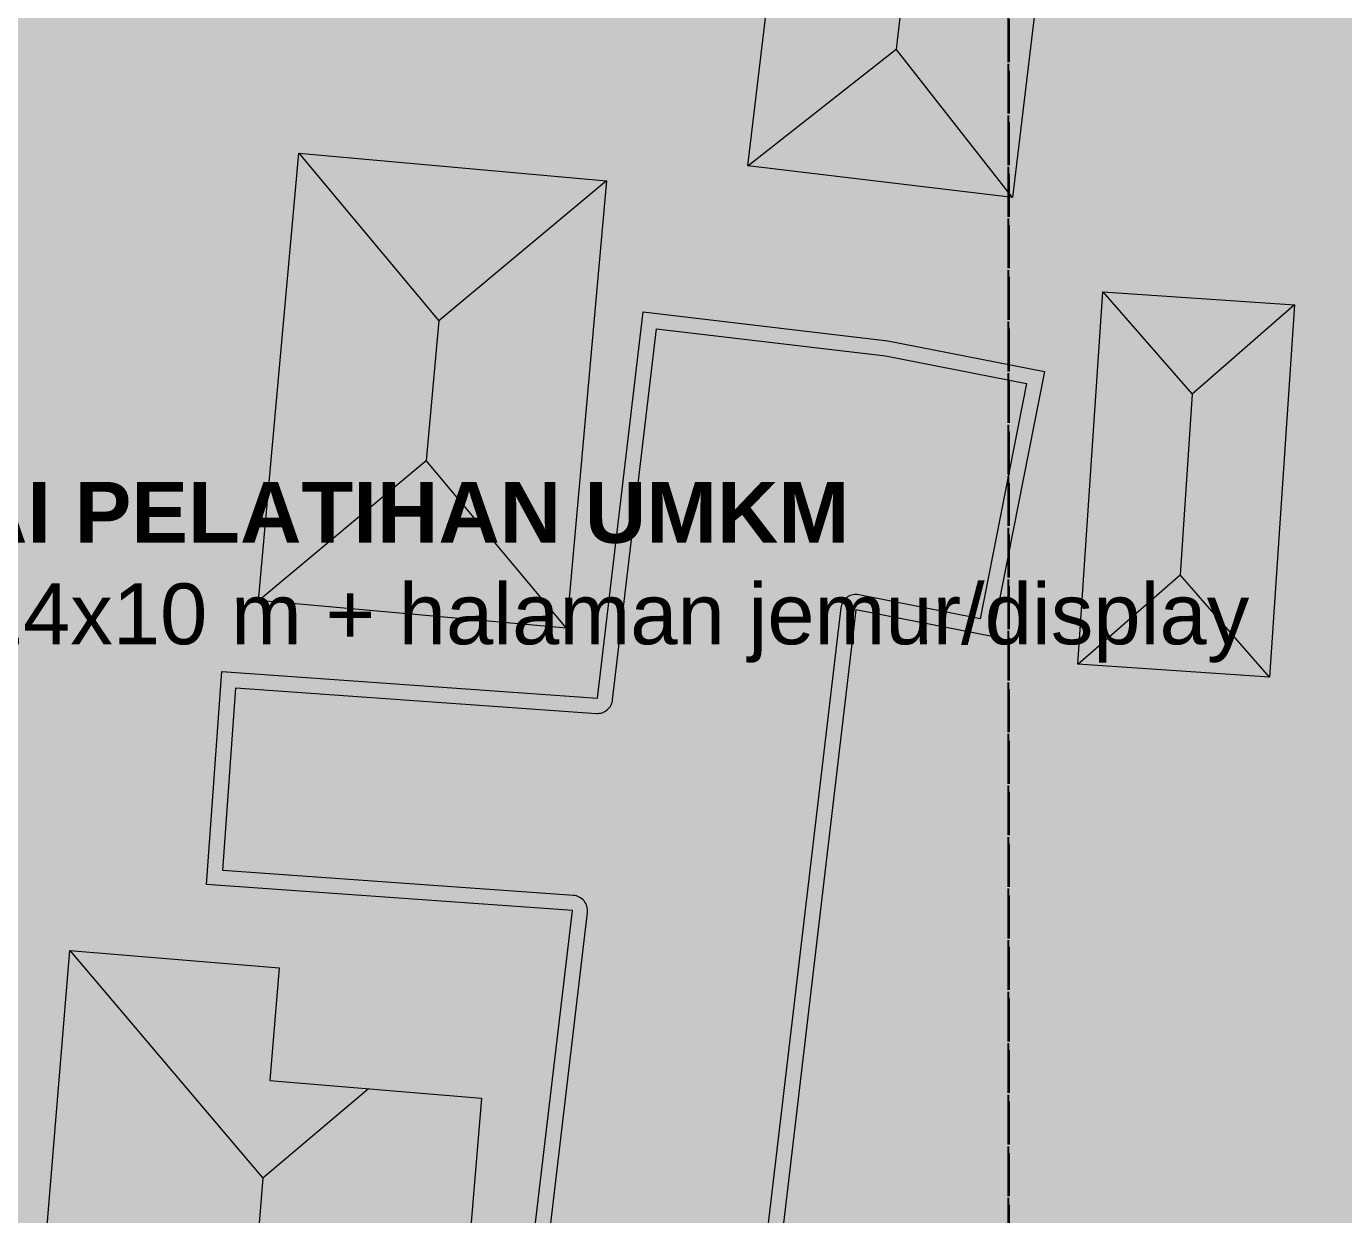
# Model space of a CAD drawing. Header units: metres. Extents: x 305909 to 307171, y 9156037 to 9156671.
# Drawn here: x 306410.95 to 306449.91, y 9156467.01 to 9156502.14 of the extents above; entities that cross this region are included whole.
import ezdxf

# ---------------------------------------------------------------- set-up
doc = ezdxf.new("R2010")
doc.units = ezdxf.units.M
doc.linetypes.add('DASHED', pattern=[1.524, 1.27, -0.254])
doc.linetypes.add('DASHED2', pattern=[0.762, 0.635, -0.127])
for name, color, linetype, lineweight, true_color in [('B-BANGUNAN_PERMUKIMAN', 7, 'Continuous', 13, 0xf0cd8c), ('B-BAYANGAN', 7, 'Continuous', 0, 0x76786c), ('T-BANGUNAN_KLASTER_INTI', 7, 'Continuous', 13, 0xe88c3c), ('T-BANGUNAN_KLASTER_PERLUASAN', 7, 'Continuous', 13, 0xf3b978), ('T-KLASTER_TEMPE_INTI', 7, 'DASHED', 35, 0xd26e14), ('T-KLASTER_UMKM_PERLUASAN', 7, 'DASHED2', 25, 0xe6a046), ('T-LABEL_ELEMEN', 7, 'Continuous', 0, 0x141414), ('Z-R-UP', 7, 'Continuous', 0, 0xffecc8), ('Z-R-UT', 7, 'Continuous', 0, 0xffd699)]:
    doc.layers.add(name, color=color, linetype=linetype, lineweight=lineweight, true_color=true_color)
doc.styles.add('ARIALB', font='arialbd.ttf')

msp = doc.modelspace()

# ---------------------------------------------------------------- hatches: boundary and pattern name
at = {"layer": 'B-BANGUNAN_PERMUKIMAN', "true_color": 0xe7875c}
h = msp.add_hatch(color=23, dxfattribs=at)
h.dxf.hatch_style = 1
h.paths.add_polyline_path([(306437.848, 9156511.308), (306436.67, 9156501.467), (306432.284, 9156498.02), (306434.401, 9156515.694), (306437.848, 9156511.308)])
at = {"layer": 'B-BANGUNAN_PERMUKIMAN', "true_color": 0xb46847}
h = msp.add_hatch(color=25, dxfattribs=at)
h.dxf.hatch_style = 1
h.paths.add_polyline_path([(306440.117, 9156497.082), (306440.117, 9156497.082), (306436.67, 9156501.467), (306437.848, 9156511.308), (306442.234, 9156514.756), (306440.117, 9156497.082)])
at = {"layer": 'B-BANGUNAN_PERMUKIMAN', "true_color": 0xb96c49}
h = msp.add_hatch(color=35, dxfattribs=at)
h.dxf.hatch_style = 1
h.paths.add_polyline_path([(306436.67, 9156501.467), (306440.117, 9156497.082), (306432.284, 9156498.02), (306436.67, 9156501.467)])
at = {"layer": 'B-BANGUNAN_PERMUKIMAN', "true_color": 0xe7865c}
h = msp.add_hatch(color=23, dxfattribs=at)
h.dxf.hatch_style = 1
h.paths.add_polyline_path([(306423.15, 9156493.434), (306422.778, 9156489.307), (306417.818, 9156485.165), (306419.008, 9156498.394), (306423.15, 9156493.434)])
at = {"layer": 'B-BANGUNAN_PERMUKIMAN', "true_color": 0xe3845a}
h = msp.add_hatch(color=23, dxfattribs=at)
h.dxf.hatch_style = 1
h.paths.add_polyline_path([(306423.15, 9156493.434), (306419.008, 9156498.394), (306419.008, 9156498.394), (306428.111, 9156497.575), (306423.15, 9156493.434)])
at = {"layer": 'B-BANGUNAN_PERMUKIMAN', "true_color": 0xb46947}
h = msp.add_hatch(color=35, dxfattribs=at)
h.dxf.hatch_style = 1
h.paths.add_polyline_path([(306426.92, 9156484.346), (306422.778, 9156489.307), (306423.15, 9156493.434), (306428.111, 9156497.575), (306426.92, 9156484.346)])
at = {"layer": 'B-BANGUNAN_PERMUKIMAN', "true_color": 0xe6865b}
h = msp.add_hatch(color=23, dxfattribs=at)
h.dxf.hatch_style = 1
h.paths.add_polyline_path([(306445.427, 9156491.263), (306445.068, 9156485.925), (306442.043, 9156483.282), (306442.784, 9156494.288), (306445.427, 9156491.263)])
at = {"layer": 'B-BANGUNAN_PERMUKIMAN', "true_color": 0xe3845a}
h = msp.add_hatch(color=23, dxfattribs=at)
h.dxf.hatch_style = 1
h.paths.add_polyline_path([(306445.427, 9156491.263), (306442.784, 9156494.288), (306448.452, 9156493.907), (306445.427, 9156491.263)])
at = {"layer": 'B-BANGUNAN_PERMUKIMAN', "true_color": 0xb56948}
h = msp.add_hatch(color=35, dxfattribs=at)
h.dxf.hatch_style = 1
h.paths.add_polyline_path([(306447.711, 9156482.9), (306445.068, 9156485.925), (306445.427, 9156491.263), (306448.452, 9156493.907), (306447.711, 9156482.9)])
at = {"layer": 'B-BANGUNAN_PERMUKIMAN', "true_color": 0xce7852}
h = msp.add_hatch(color=23, dxfattribs=at)
h.dxf.hatch_style = 1
h.paths.add_polyline_path([(306441.059, 9156491.932), (306439.51, 9156484.099), (306435.485, 9156484.894), (306433.092, 9156464.669), (306425.858, 9156465.525), (306427.097, 9156475.998), (306416.282, 9156476.766), (306416.73, 9156483.067), (306427.84, 9156482.278), (306429.192, 9156493.703), (306436.426, 9156492.847), (306441.059, 9156491.932)])
at = {"layer": 'B-BANGUNAN_PERMUKIMAN', "true_color": 0xb86b49}
h = msp.add_hatch(color=35, dxfattribs=at)
h.dxf.hatch_style = 1
h.paths.add_polyline_path([(306422.778, 9156489.307), (306426.92, 9156484.346), (306417.818, 9156485.165), (306417.818, 9156485.165), (306422.778, 9156489.307)])
h = msp.add_hatch(color=35, dxfattribs=at)
h.dxf.hatch_style = 1
h.paths.add_polyline_path([(306442.043, 9156483.282), (306442.043, 9156483.282), (306445.068, 9156485.925), (306447.711, 9156482.9), (306442.043, 9156483.282)])
at = {"layer": 'B-BANGUNAN_PERMUKIMAN', "true_color": 0xe6855b}
h = msp.add_hatch(color=23, dxfattribs=at)
h.dxf.hatch_style = 1
h.paths.add_polyline_path([(306417.944, 9156468.083), (306417.374, 9156461.186), (306415.395, 9156459.508), (306411, 9156459.871), (306412.236, 9156474.82), (306417.944, 9156468.083)])
at = {"layer": 'B-BANGUNAN_PERMUKIMAN', "true_color": 0xe3845a}
h = msp.add_hatch(color=23, dxfattribs=at)
h.dxf.hatch_style = 1
h.paths.add_polyline_path([(306417.944, 9156468.083), (306412.236, 9156474.82), (306412.236, 9156474.821), (306418.43, 9156474.309), (306418.154, 9156470.972), (306421.07, 9156470.731), (306417.944, 9156468.083)])
at = {"layer": 'B-BANGUNAN_PERMUKIMAN', "true_color": 0xb36847}
h = msp.add_hatch(color=25, dxfattribs=at)
h.dxf.hatch_style = 1
h.paths.add_polyline_path([(306423.084, 9156454.448), (306417.374, 9156461.186), (306417.944, 9156468.083), (306421.07, 9156470.731), (306424.406, 9156470.455), (306423.084, 9156454.448)])
at = {"layer": 'B-BAYANGAN', "true_color": 0x76786c}
h = msp.add_hatch(color=8, dxfattribs=at)
h.dxf.hatch_style = 1
h.paths.add_polyline_path([(306442.984, 9156514.006), (306440.867, 9156496.332), (306433.034, 9156497.27), (306435.151, 9156514.944), (306442.984, 9156514.006)])
h = msp.add_hatch(color=8, dxfattribs=at)
h.dxf.hatch_style = 1
h.paths.add_polyline_path([(306442.984, 9156514.006), (306440.867, 9156496.332), (306433.034, 9156497.27), (306435.151, 9156514.944), (306442.984, 9156514.006)])
h = msp.add_hatch(color=8, dxfattribs=at)
h.dxf.hatch_style = 1
h.paths.add_polyline_path([(306428.861, 9156496.825), (306427.67, 9156483.596), (306418.568, 9156484.415), (306419.759, 9156497.644), (306428.861, 9156496.825)])
h = msp.add_hatch(color=8, dxfattribs=at)
h.dxf.hatch_style = 1
h.paths.add_polyline_path([(306428.861, 9156496.825), (306427.67, 9156483.596), (306418.568, 9156484.415), (306419.759, 9156497.644), (306428.861, 9156496.825)])
h = msp.add_hatch(color=8, dxfattribs=at)
h.dxf.hatch_style = 1
h.paths.add_polyline_path([(306449.202, 9156493.157), (306448.461, 9156482.15), (306442.793, 9156482.532), (306443.534, 9156493.538), (306449.202, 9156493.157)])
h = msp.add_hatch(color=8, dxfattribs=at)
h.dxf.hatch_style = 1
h.paths.add_polyline_path([(306449.202, 9156493.157), (306448.461, 9156482.15), (306442.793, 9156482.532), (306443.534, 9156493.538), (306449.202, 9156493.157)])
h = msp.add_hatch(color=8, dxfattribs=at)
h.dxf.hatch_style = 1
h.paths.add_polyline_path([(306441.809, 9156491.182), (306440.26, 9156483.349), (306436.235, 9156484.144), (306433.842, 9156463.919), (306426.608, 9156464.775), (306427.847, 9156475.248), (306417.032, 9156476.016), (306417.48, 9156482.317), (306428.59, 9156481.528), (306429.942, 9156492.953), (306437.176, 9156492.097), (306441.809, 9156491.182)])
h = msp.add_hatch(color=8, dxfattribs=at)
h.dxf.hatch_style = 1
h.paths.add_polyline_path([(306441.809, 9156491.182), (306440.26, 9156483.349), (306436.235, 9156484.144), (306433.842, 9156463.919), (306426.608, 9156464.775), (306427.847, 9156475.248), (306417.032, 9156476.016), (306417.48, 9156482.317), (306428.59, 9156481.528), (306429.942, 9156492.953), (306437.176, 9156492.097), (306441.809, 9156491.182)])
h = msp.add_hatch(color=8, dxfattribs=at)
h.dxf.hatch_style = 1
h.paths.add_polyline_path([(306425.157, 9156469.705), (306423.834, 9156453.698), (306417.581, 9156454.215), (306417.944, 9156458.609), (306411.75, 9156459.121), (306412.986, 9156474.071), (306419.18, 9156473.559), (306418.904, 9156470.222), (306425.157, 9156469.705)])
h = msp.add_hatch(color=8, dxfattribs=at)
h.dxf.hatch_style = 1
h.paths.add_polyline_path([(306425.157, 9156469.705), (306423.834, 9156453.698), (306417.581, 9156454.215), (306417.944, 9156458.609), (306411.75, 9156459.121), (306412.986, 9156474.071), (306419.18, 9156473.559), (306418.904, 9156470.222), (306425.157, 9156469.705)])
at = {"layer": 'T-BANGUNAN_KLASTER_INTI', "true_color": 0xff942d}
h = msp.add_hatch(color=30, dxfattribs=at)
h.dxf.hatch_style = 1
h.paths.add_polyline_path([(306437.848, 9156511.308), (306436.67, 9156501.467), (306432.284, 9156498.02), (306434.401, 9156515.694), (306437.848, 9156511.308)])
at = {"layer": 'T-BANGUNAN_KLASTER_INTI', "true_color": 0xca7322}
h = msp.add_hatch(color=32, dxfattribs=at)
h.dxf.hatch_style = 1
h.paths.add_polyline_path([(306440.117, 9156497.082), (306440.117, 9156497.082), (306436.67, 9156501.467), (306437.848, 9156511.308), (306442.234, 9156514.756), (306440.117, 9156497.082)])
at = {"layer": 'T-BANGUNAN_KLASTER_INTI', "true_color": 0xd17624}
h = msp.add_hatch(color=32, dxfattribs=at)
h.dxf.hatch_style = 1
h.paths.add_polyline_path([(306436.67, 9156501.467), (306440.117, 9156497.082), (306432.284, 9156498.02), (306436.67, 9156501.467)])
at = {"layer": 'T-BANGUNAN_KLASTER_INTI', "true_color": 0xff942c}
h = msp.add_hatch(color=30, dxfattribs=at)
h.dxf.hatch_style = 1
h.paths.add_polyline_path([(306423.15, 9156493.434), (306422.778, 9156489.307), (306417.818, 9156485.165), (306419.008, 9156498.394), (306423.15, 9156493.434)])
at = {"layer": 'T-BANGUNAN_KLASTER_INTI', "true_color": 0xff912c}
h = msp.add_hatch(color=30, dxfattribs=at)
h.dxf.hatch_style = 1
h.paths.add_polyline_path([(306423.15, 9156493.434), (306419.008, 9156498.394), (306419.008, 9156498.394), (306428.111, 9156497.575), (306423.15, 9156493.434)])
at = {"layer": 'T-BANGUNAN_KLASTER_INTI', "true_color": 0xcb7323}
h = msp.add_hatch(color=32, dxfattribs=at)
h.dxf.hatch_style = 1
h.paths.add_polyline_path([(306426.92, 9156484.346), (306422.778, 9156489.307), (306423.15, 9156493.434), (306428.111, 9156497.575), (306426.92, 9156484.346)])
at = {"layer": 'T-BANGUNAN_KLASTER_INTI', "true_color": 0xe88428}
h = msp.add_hatch(color=30, dxfattribs=at)
h.dxf.hatch_style = 1
h.paths.add_polyline_path([(306441.059, 9156491.932), (306439.51, 9156484.099), (306435.485, 9156484.894), (306433.092, 9156464.669), (306425.858, 9156465.525), (306427.097, 9156475.998), (306416.282, 9156476.766), (306416.73, 9156483.067), (306427.84, 9156482.278), (306429.192, 9156493.703), (306436.426, 9156492.847), (306441.059, 9156491.932)])
at = {"layer": 'T-BANGUNAN_KLASTER_INTI', "true_color": 0xd07623}
h = msp.add_hatch(color=32, dxfattribs=at)
h.dxf.hatch_style = 1
h.paths.add_polyline_path([(306422.778, 9156489.307), (306426.92, 9156484.346), (306417.818, 9156485.165), (306417.818, 9156485.165), (306422.778, 9156489.307)])
at = {"layer": 'T-BANGUNAN_KLASTER_INTI', "true_color": 0xff932c}
h = msp.add_hatch(color=30, dxfattribs=at)
h.dxf.hatch_style = 1
h.paths.add_polyline_path([(306417.944, 9156468.083), (306417.374, 9156461.186), (306415.395, 9156459.508), (306411, 9156459.871), (306412.236, 9156474.82), (306417.944, 9156468.083)])
at = {"layer": 'T-BANGUNAN_KLASTER_INTI', "true_color": 0xff912c}
h = msp.add_hatch(color=30, dxfattribs=at)
h.dxf.hatch_style = 1
h.paths.add_polyline_path([(306417.944, 9156468.083), (306412.236, 9156474.82), (306412.236, 9156474.821), (306418.43, 9156474.309), (306418.154, 9156470.972), (306421.07, 9156470.731), (306417.944, 9156468.083)])
at = {"layer": 'T-BANGUNAN_KLASTER_INTI', "true_color": 0xca7322}
h = msp.add_hatch(color=32, dxfattribs=at)
h.dxf.hatch_style = 1
h.paths.add_polyline_path([(306423.084, 9156454.448), (306417.374, 9156461.186), (306417.944, 9156468.083), (306421.07, 9156470.731), (306424.406, 9156470.455), (306423.084, 9156454.448)])
at = {"layer": 'T-BANGUNAN_KLASTER_PERLUASAN', "true_color": 0xfdb167}
h = msp.add_hatch(color=31, dxfattribs=at)
h.dxf.hatch_style = 1
h.paths.add_polyline_path([(306445.427, 9156491.263), (306445.068, 9156485.925), (306442.043, 9156483.282), (306442.784, 9156494.288), (306445.427, 9156491.263)])
at = {"layer": 'T-BANGUNAN_KLASTER_PERLUASAN', "true_color": 0xf9ae65}
h = msp.add_hatch(color=21, dxfattribs=at)
h.dxf.hatch_style = 1
h.paths.add_polyline_path([(306445.427, 9156491.263), (306442.784, 9156494.288), (306448.452, 9156493.907), (306445.427, 9156491.263)])
at = {"layer": 'T-BANGUNAN_KLASTER_PERLUASAN', "true_color": 0xc68a50}
h = msp.add_hatch(color=23, dxfattribs=at)
h.dxf.hatch_style = 1
h.paths.add_polyline_path([(306447.711, 9156482.9), (306445.068, 9156485.925), (306445.427, 9156491.263), (306448.452, 9156493.907), (306447.711, 9156482.9)])
at = {"layer": 'T-BANGUNAN_KLASTER_PERLUASAN', "true_color": 0xca8d52}
h = msp.add_hatch(color=33, dxfattribs=at)
h.dxf.hatch_style = 1
h.paths.add_polyline_path([(306442.043, 9156483.282), (306442.043, 9156483.282), (306445.068, 9156485.925), (306447.711, 9156482.9), (306442.043, 9156483.282)])
at = {"layer": 'Z-R-UP', "true_color": 0xeee8c4}
h = msp.add_hatch(color=254, dxfattribs=at)
h.dxf.hatch_style = 1
h.paths.add_polyline_path([(306440, 9156532.835), (306453.061, 9156530.08), (306455.788, 9156529.715), (306458.481, 9156529.505), (306471.945, 9156528.538), (306504.834, 9156523.084), (306560, 9156512.617), (306560, 9156329.629), (306536.031, 9156332.219), (306513.124, 9156334.559), (306492.355, 9156337.55), (306485.257, 9156338.295), (306440.226, 9156340.291), (306440, 9156340.326), (306440, 9156380), (306440, 9156532.835), (306440, 9156532.835)])
at = {"layer": 'Z-R-UT', "true_color": 0xf6dcac}
h = msp.add_hatch(color=41, dxfattribs=at)
h.dxf.hatch_style = 1
h.paths.add_polyline_path([(306385.919, 9156542.76), (306424.61, 9156536.081), (306424.61, 9156536.081), (306440, 9156532.835), (306440, 9156532.835), (306440, 9156532.835), (306440, 9156380), (306440, 9156380), (306440, 9156380), (306385.919, 9156380), (306385.919, 9156466.63), (306386.344, 9156466.524), (306386.561, 9156467.851), (306386.602, 9156468.043), (306386.661, 9156468.23), (306386.739, 9156468.41), (306386.834, 9156468.582), (306386.945, 9156468.744), (306387.072, 9156468.894), (306387.213, 9156469.031), (306387.366, 9156469.153), (306387.531, 9156469.26), (306387.705, 9156469.35), (306387.888, 9156469.422), (306388.076, 9156469.476), (306388.27, 9156469.512), (306388.465, 9156469.528), (306388.661, 9156469.526), (306388.856, 9156469.504), (306398.831, 9156467.878), (306399.406, 9156469.094), (306399.968, 9156470.665), (306400.373, 9156472.283), (306400.618, 9156473.934), (306400.7, 9156475.6), (306400.638, 9156476.859), (306391.105, 9156478.896), (306390.915, 9156478.946), (306390.731, 9156479.015), (306390.555, 9156479.101), (306390.388, 9156479.205), (306390.232, 9156479.324), (306390.089, 9156479.458), (306389.959, 9156479.605), (306389.844, 9156479.764), (306389.746, 9156479.934), (306389.664, 9156480.113), (306389.601, 9156480.298), (306389.556, 9156480.489), (306389.53, 9156480.684), (306389.523, 9156480.88), (306389.535, 9156481.076), (306389.567, 9156481.27), (306390.119, 9156483.854), (306385.919, 9156484.648), (306385.919, 9156542.76)])

# ---------------------------------------------------------------- linework, layer by layer
at = {"layer": 'B-BANGUNAN_PERMUKIMAN', "color": 17, "lineweight": 9, "true_color": 0x71422d}
for p, q in [((306437.848, 9156511.308), (306436.67, 9156501.467)), ((306432.284, 9156498.02), (306436.67, 9156501.467)), ((306440.117, 9156497.082), (306436.67, 9156501.467)), ((306419.008, 9156498.394), (306423.15, 9156493.434)), ((306428.111, 9156497.575), (306423.15, 9156493.434)), ((306442.784, 9156494.288), (306445.427, 9156491.263)), ((306448.452, 9156493.907), (306445.427, 9156491.263)), ((306423.15, 9156493.434), (306422.778, 9156489.307)), ((306445.427, 9156491.263), (306445.068, 9156485.925)), ((306417.818, 9156485.165), (306422.778, 9156489.307)), ((306426.92, 9156484.346), (306422.778, 9156489.307)), ((306442.043, 9156483.282), (306445.068, 9156485.925)), ((306447.711, 9156482.9), (306445.068, 9156485.925)), ((306412.236, 9156474.82), (306417.944, 9156468.083)), ((306421.07, 9156470.731), (306417.944, 9156468.083)), ((306417.944, 9156468.083), (306417.374, 9156461.186))]:
    msp.add_line(p, q, dxfattribs=at)
at = {"layer": 'B-BANGUNAN_PERMUKIMAN', "color": 17, "lineweight": 13, "true_color": 0x71422d}
for points in [[(306442.234, 9156514.756), (306440.117, 9156497.082), (306432.284, 9156498.02), (306434.401, 9156515.694), (306442.234, 9156514.756)], [(306428.111, 9156497.575), (306426.92, 9156484.346), (306417.818, 9156485.165), (306419.008, 9156498.394), (306428.111, 9156497.575)], [(306448.452, 9156493.907), (306447.711, 9156482.9), (306442.043, 9156483.282), (306442.784, 9156494.288), (306448.452, 9156493.907)], [(306441.059, 9156491.932), (306439.51, 9156484.099), (306435.485, 9156484.894), (306433.092, 9156464.669), (306425.858, 9156465.525), (306427.097, 9156475.998), (306416.282, 9156476.766), (306416.73, 9156483.067), (306427.84, 9156482.278), (306429.192, 9156493.703), (306436.426, 9156492.847), (306441.059, 9156491.932)], [(306424.407, 9156470.455), (306423.084, 9156454.448), (306416.831, 9156454.965), (306417.194, 9156459.359), (306411, 9156459.871), (306412.236, 9156474.821), (306418.43, 9156474.309), (306418.154, 9156470.972), (306424.407, 9156470.455)]]:
    msp.add_lwpolyline(points, close=True, dxfattribs=at)
at = {"layer": 'B-BANGUNAN_PERMUKIMAN', "color": 11, "lineweight": 9, "true_color": 0xf38d60}
msp.add_lwpolyline([(306426.358, 9156465.919), (306427.544, 9156475.945), (306427.547, 9156475.991), (306427.545, 9156476.036), (306427.539, 9156476.081), (306427.529, 9156476.125), (306427.514, 9156476.168), (306427.494, 9156476.21), (306427.471, 9156476.249), (306427.444, 9156476.285), (306427.413, 9156476.319), (306427.379, 9156476.349), (306427.342, 9156476.375), (306427.303, 9156476.398), (306427.261, 9156476.417), (306427.218, 9156476.432), (306427.174, 9156476.442), (306427.129, 9156476.447), (306416.763, 9156477.183), (306417.147, 9156482.586), (306427.808, 9156481.829), (306427.851, 9156481.828), (306427.894, 9156481.831), (306427.936, 9156481.838), (306427.977, 9156481.849), (306428.017, 9156481.864), (306428.056, 9156481.883), (306428.092, 9156481.906), (306428.127, 9156481.931), (306428.158, 9156481.96), (306428.187, 9156481.992), (306428.213, 9156482.026), (306428.235, 9156482.063), (306428.254, 9156482.101), (306428.269, 9156482.141), (306428.28, 9156482.183), (306428.287, 9156482.225), (306429.586, 9156493.203), (306436.356, 9156492.402), (306440.53, 9156491.577), (306440.53, 9156491.577), (306439.156, 9156484.628), (306435.573, 9156485.336), (306435.529, 9156485.342), (306435.486, 9156485.344), (306435.442, 9156485.342), (306435.399, 9156485.336), (306435.357, 9156485.326), (306435.316, 9156485.311), (306435.276, 9156485.293), (306435.239, 9156485.271), (306435.203, 9156485.245), (306435.171, 9156485.216), (306435.141, 9156485.184), (306435.115, 9156485.149), (306435.092, 9156485.112), (306435.072, 9156485.073), (306435.057, 9156485.032), (306435.046, 9156484.99), (306435.038, 9156484.947), (306432.698, 9156465.169)], dxfattribs=at)
at = {"layer": 'T-BANGUNAN_KLASTER_INTI', "color": 36, "lineweight": 9, "true_color": 0x7f4816}
for p, q in [((306437.848, 9156511.308), (306436.67, 9156501.467)), ((306432.284, 9156498.02), (306436.67, 9156501.467)), ((306440.117, 9156497.082), (306436.67, 9156501.467)), ((306419.008, 9156498.394), (306423.15, 9156493.434)), ((306428.111, 9156497.575), (306423.15, 9156493.434)), ((306423.15, 9156493.434), (306422.778, 9156489.307)), ((306417.818, 9156485.165), (306422.778, 9156489.307)), ((306426.92, 9156484.346), (306422.778, 9156489.307)), ((306412.236, 9156474.82), (306417.944, 9156468.083)), ((306421.07, 9156470.731), (306417.944, 9156468.083)), ((306417.944, 9156468.083), (306417.374, 9156461.186))]:
    msp.add_line(p, q, dxfattribs=at)
at = {"layer": 'T-BANGUNAN_KLASTER_INTI', "color": 36, "lineweight": 13, "true_color": 0x7f4816}
for points in [[(306442.234, 9156514.756), (306440.117, 9156497.082), (306432.284, 9156498.02), (306434.401, 9156515.694), (306442.234, 9156514.756)], [(306428.111, 9156497.575), (306426.92, 9156484.346), (306417.818, 9156485.165), (306419.008, 9156498.394), (306428.111, 9156497.575)], [(306441.059, 9156491.932), (306439.51, 9156484.099), (306435.485, 9156484.894), (306433.092, 9156464.669), (306425.858, 9156465.525), (306427.097, 9156475.998), (306416.282, 9156476.766), (306416.73, 9156483.067), (306427.84, 9156482.278), (306429.192, 9156493.703), (306436.426, 9156492.847), (306441.059, 9156491.932)], [(306424.407, 9156470.455), (306423.084, 9156454.448), (306416.831, 9156454.965), (306417.194, 9156459.359), (306411, 9156459.871), (306412.236, 9156474.821), (306418.43, 9156474.309), (306418.154, 9156470.972), (306424.407, 9156470.455)]]:
    msp.add_lwpolyline(points, close=True, dxfattribs=at)
at = {"layer": 'T-BANGUNAN_KLASTER_INTI', "color": 30, "lineweight": 9, "true_color": 0xff9b2f}
msp.add_lwpolyline([(306426.358, 9156465.919), (306427.544, 9156475.945), (306427.547, 9156475.991), (306427.545, 9156476.036), (306427.539, 9156476.081), (306427.529, 9156476.125), (306427.514, 9156476.168), (306427.494, 9156476.21), (306427.471, 9156476.249), (306427.444, 9156476.285), (306427.413, 9156476.319), (306427.379, 9156476.349), (306427.342, 9156476.375), (306427.303, 9156476.398), (306427.261, 9156476.417), (306427.218, 9156476.432), (306427.174, 9156476.442), (306427.129, 9156476.447), (306416.763, 9156477.183), (306417.147, 9156482.586), (306427.808, 9156481.829), (306427.851, 9156481.828), (306427.894, 9156481.831), (306427.936, 9156481.838), (306427.977, 9156481.849), (306428.017, 9156481.864), (306428.056, 9156481.883), (306428.092, 9156481.906), (306428.127, 9156481.931), (306428.158, 9156481.96), (306428.187, 9156481.992), (306428.213, 9156482.026), (306428.235, 9156482.063), (306428.254, 9156482.101), (306428.269, 9156482.141), (306428.28, 9156482.183), (306428.287, 9156482.225), (306429.586, 9156493.203), (306436.356, 9156492.402), (306440.53, 9156491.577), (306440.53, 9156491.577), (306439.156, 9156484.628), (306435.573, 9156485.336), (306435.529, 9156485.342), (306435.486, 9156485.344), (306435.442, 9156485.342), (306435.399, 9156485.336), (306435.357, 9156485.326), (306435.316, 9156485.311), (306435.276, 9156485.293), (306435.239, 9156485.271), (306435.203, 9156485.245), (306435.171, 9156485.216), (306435.141, 9156485.184), (306435.115, 9156485.149), (306435.092, 9156485.112), (306435.072, 9156485.073), (306435.057, 9156485.032), (306435.046, 9156484.99), (306435.038, 9156484.947), (306432.698, 9156465.169)], dxfattribs=at)
at = {"layer": 'T-BANGUNAN_KLASTER_PERLUASAN', "color": 27, "lineweight": 9, "true_color": 0x7c5632}
for p, q in [((306442.784, 9156494.288), (306445.427, 9156491.263)), ((306448.452, 9156493.907), (306445.427, 9156491.263)), ((306445.427, 9156491.263), (306445.068, 9156485.925)), ((306442.043, 9156483.282), (306445.068, 9156485.925)), ((306447.711, 9156482.9), (306445.068, 9156485.925))]:
    msp.add_line(p, q, dxfattribs=at)
at = {"layer": 'T-BANGUNAN_KLASTER_PERLUASAN', "color": 27, "lineweight": 13, "true_color": 0x7c5632}
msp.add_lwpolyline([(306448.452, 9156493.907), (306447.711, 9156482.9), (306442.043, 9156483.282), (306442.784, 9156494.288), (306448.452, 9156493.907)], close=True, dxfattribs=at)
at = {"layer": 'T-KLASTER_TEMPE_INTI'}
msp.add_lwpolyline([(306385.74, 9156542.791), (306424.61, 9156536.081), (306424.61, 9156536.081), (306440, 9156532.835), (306440, 9156532.835), (306440, 9156532.835), (306440, 9156380), (306440, 9156380), (306440, 9156380), (306360, 9156380)], dxfattribs=at)
at = {"layer": 'T-KLASTER_UMKM_PERLUASAN'}
msp.add_lwpolyline([(306440, 9156340.326), (306440, 9156380), (306440, 9156532.835), (306440, 9156532.835), (306453.061, 9156530.08), (306455.788, 9156529.715), (306458.481, 9156529.505), (306471.945, 9156528.538), (306504.834, 9156523.084), (306560, 9156512.617), (306560, 9156329.629), (306536.031, 9156332.219), (306513.124, 9156334.559), (306492.355, 9156337.55), (306485.257, 9156338.295), (306440.226, 9156340.291), (306440, 9156340.326)], close=True, dxfattribs=at)

# ---------------------------------------------------------------- texts
at = {"layer": 'T-LABEL_ELEMEN', "color": 24, "true_color": 0x961e1e, "insert": (306404, 9156486), "char_height": 1.8, "attachment_point": 4, "style": 'ARIALB', "bg_fill": 1, "box_fill_scale": 1.25, "bg_fill_color": 7, "bg_fill_true_color": 16777215, "bg_fill_transparency": 0}
msp.add_mtext('BALAI PELATIHAN UMKM\\P{\\fArial|b0;aula 14x10 m + halaman jemur/display}', dxfattribs=at)

doc.saveas('drawing.dxf')
